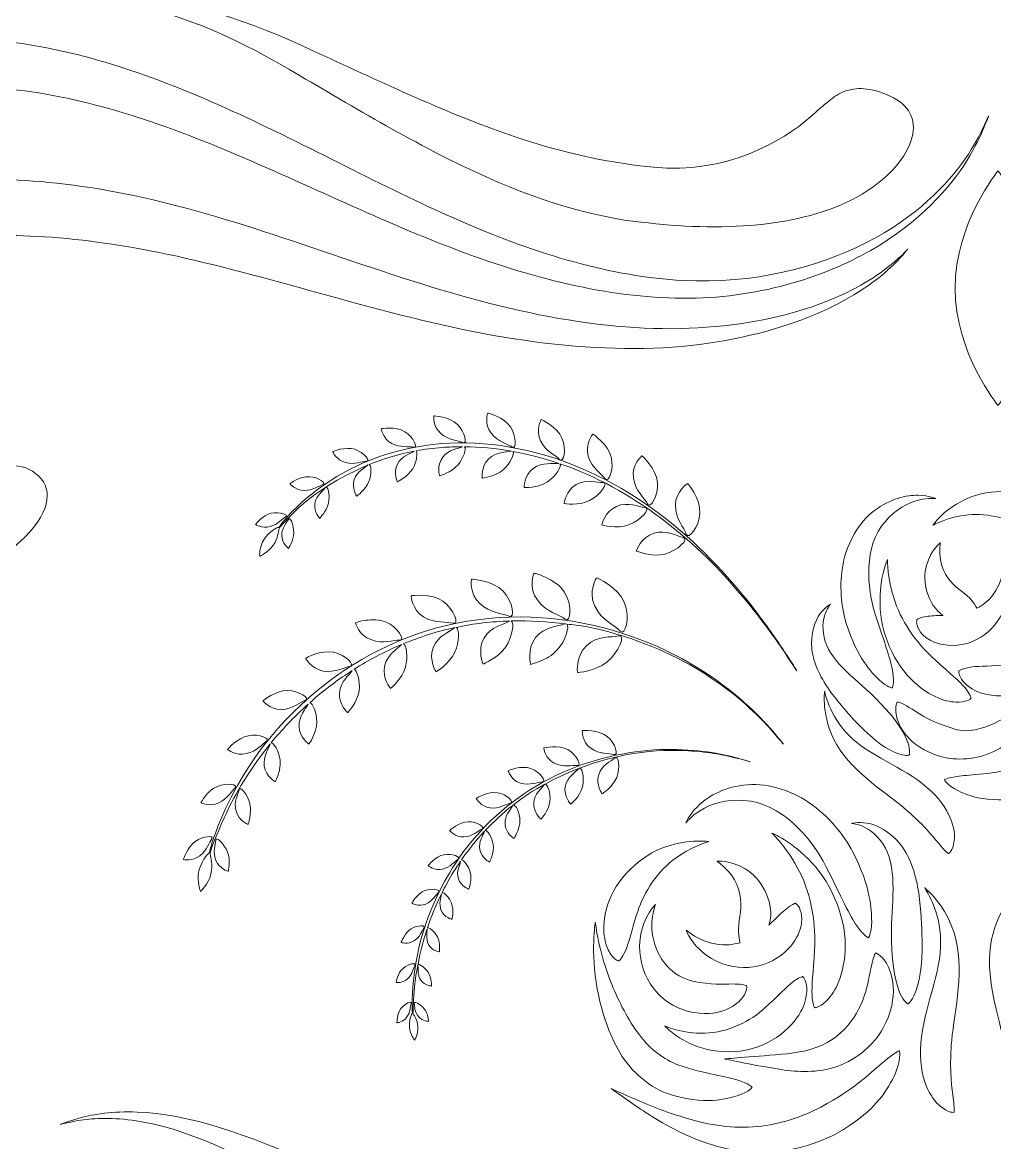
# Model space of a CAD drawing. Extents: x 272 to 570, y -510 to -85.
# Drawn here: x 370.2 to 420.7, y -431.9 to -373.7 of the extents above; entities that cross this region are included whole.
import ezdxf

# ---------------------------------------------------------------- set-up
doc = ezdxf.new("R2010")
doc.units = 0
doc.header["$MEASUREMENT"] = 0
doc.layers.add('Layer 1', color=7, linetype='Continuous')

msp = doc.modelspace()

# ---------------------------------------------------------------- linework, layer by layer
at = {"layer": 'Layer 1', "lineweight": 0}
for points, knots in [([(557.26, -428.987), (551.308, -387.897), (537.651, -351.436), (504.284, -324.924), (502.179, -323.251), (500.029, -321.698), (497.857, -320.198), (497.85, -320.186), (497.849, -320.178), (497.842, -320.165), (494.07, -313.318), (475.261, -287.817), (472.652, -270.415), (472.125, -266.903), (471.92, -263.338), (471.692, -259.797), (470.763, -245.379), (470.267, -230.936), (468.889, -216.548), (468.212, -209.477), (467.389, -202.387), (465.949, -195.426), (464.849, -190.104), (463.985, -182.192), (458.986, -178.931), (455.472, -176.638), (450.202, -176.753), (446.204, -175.918), (440.837, -174.796), (435.555, -173.309), (430.318, -171.692), (429.925, -171.571), (429.532, -171.483), (429.139, -171.379), (426.731, -165.821), (426.432, -160.379), (426.558, -157.057), (434.156, -153.314), (439.591, -143.29), (439.563, -131.489), (439.532, -118.154), (432.541, -107.109), (423.369, -104.865), (427.037, -103.332), (429.611, -99.709), (429.601, -95.486), (429.588, -89.887), (425.038, -85.359), (419.439, -85.373), (413.84, -85.386), (409.312, -89.936), (409.325, -95.534), (409.336, -99.876), (412.079, -103.564), (415.92, -104.999), (407.017, -107.569), (400.346, -118.5), (400.377, -131.582), (400.405, -143.383), (405.887, -153.381), (413.503, -157.088), (413.644, -160.387), (413.376, -165.778), (411.04, -171.308), (404.952, -172.487), (398.92, -174.461), (393.031, -175.989), (388.501, -177.164), (383.193, -176.433), (379.119, -179.12), (374.136, -182.405), (373.309, -190.321), (372.234, -195.648), (370.828, -202.617), (370.038, -209.71), (369.395, -216.784), (368.085, -231.178), (367.658, -245.623), (366.797, -260.046), (366.586, -263.588), (366.398, -267.154), (365.888, -270.669), (363.36, -288.082), (344.039, -315.749), (340.3, -322.614), (340.296, -322.62), (340.296, -322.624), (340.293, -322.63), (339.113, -323.503), (337.94, -324.392), (336.781, -325.322), (303.541, -351.992), (290.057, -388.517), (284.3, -429.635), (280.539, -456.493), (275.992, -483.154), (271.989, -509.907), (271.989, -509.907), (569.901, -509.907), (569.901, -509.907), (565.771, -483.169), (561.148, -455.828), (557.26, -428.987)], [0, 0, 0, 0, 1, 1, 1, 2, 2, 2, 3, 3, 3, 4, 4, 4, 5, 5, 5, 6, 6, 6, 7, 7, 7, 8, 8, 8, 9, 9, 9, 10, 10, 10, 11, 11, 11, 12, 12, 12, 13, 13, 13, 14, 14, 14, 15, 15, 15, 16, 16, 16, 17, 17, 17, 18, 18, 18, 19, 19, 19, 20, 20, 20, 21, 21, 21, 22, 22, 22, 23, 23, 23, 24, 24, 24, 25, 25, 25, 26, 26, 26, 27, 27, 27, 28, 28, 28, 29, 29, 29, 30, 30, 30, 31, 31, 31, 32, 32, 32, 33, 33, 33, 34, 34, 34, 34]), ([(373.19, -372.76), (373.863, -372.573), (374.88, -372.403), (376.133, -372.462), (378.653, -372.524), (381.991, -373.626), (385.273, -375.18), (388.573, -376.684), (392.037, -378.345), (395.198, -379.448), (398.353, -380.586), (401.184, -381.085), (402.988, -381.224), (406.688, -381.634), (409.713, -379.89), (411.136, -378.617), (411.881, -377.979), (412.339, -377.506), (412.919, -377.288), (413.501, -377.082), (414.225, -377.054), (415.287, -377.543), (416.263, -377.987), (416.675, -378.72), (416.415, -379.7), (416.172, -380.673), (415.224, -381.805), (413.827, -382.628), (411.009, -384.326), (406.786, -384.59), (402.722, -384.134), (400.654, -383.976), (397.505, -383.203), (394.285, -381.739), (391.044, -380.306), (387.711, -378.292), (384.603, -376.478), (381.533, -374.627), (378.501, -373.252), (376.09, -372.917), (374.897, -372.726), (373.895, -372.776), (373.215, -372.883), (372.531, -372.983), (372.156, -373.098), (372.156, -373.098), (372.156, -373.098), (372.513, -372.94), (373.19, -372.76)], [0, 0, 0, 0, 1, 1, 1, 2, 2, 2, 3, 3, 3, 4, 4, 4, 5, 5, 5, 6, 6, 6, 7, 7, 7, 8, 8, 8, 9, 9, 9, 10, 10, 10, 11, 11, 11, 12, 12, 12, 13, 13, 13, 14, 14, 14, 15, 15, 15, 16, 16, 16, 16]), ([(356.32, -401.592), (354.433, -400.564), (352.709, -398.985), (351.495, -397.028), (350.254, -395.085), (349.477, -392.781), (349.267, -390.348), (349.074, -387.93), (349.505, -385.293), (350.726, -383.026), (351.872, -380.725), (354.205, -378.244), (357.462, -376.63), (360.687, -375.011), (364.832, -374.139), (369.072, -374.666), (373.299, -375.113), (377.49, -376.649), (381.452, -378.483), (385.432, -380.318), (389.246, -382.446), (393.093, -384.097), (396.925, -385.764), (400.822, -386.924), (404.505, -387.126), (408.168, -387.316), (411.531, -386.445), (414.057, -385.155), (416.608, -383.865), (418.266, -382.12), (419.188, -380.796), (419.632, -380.117), (419.957, -379.568), (420.124, -379.17), (420.308, -378.779), (420.406, -378.573), (420.406, -378.573), (420.406, -378.573), (420.319, -378.784), (420.153, -379.183), (420.006, -379.592), (419.708, -380.157), (419.293, -380.865), (418.429, -382.246), (416.83, -384.107), (414.274, -385.557), (411.743, -387.002), (408.324, -388.073), (404.474, -388.05), (400.639, -388.017), (396.533, -386.987), (392.544, -385.451), (388.539, -383.931), (384.605, -381.948), (380.652, -380.313), (376.709, -378.671), (372.688, -377.392), (368.845, -377.121), (365.028, -376.776), (361.469, -377.673), (358.745, -379.115), (356.007, -380.563), (354.21, -382.588), (353.322, -384.367), (351.399, -387.93), (352.422, -392.309), (354.555, -394.896), (356.689, -397.611), (359.693, -398.396), (362.127, -398.343), (364.597, -398.279), (366.455, -397.552), (367.791, -397.116), (369.134, -396.683), (370.158, -396.496), (371.02, -397.298), (371.801, -398.011), (371.585, -399.318), (370.043, -400.717), (368.535, -402.092), (365.63, -403.346), (361.995, -403.172), (360.19, -403.083), (358.213, -402.594), (356.32, -401.592)], [0, 0, 0, 0, 1, 1, 1, 2, 2, 2, 3, 3, 3, 4, 4, 4, 5, 5, 5, 6, 6, 6, 7, 7, 7, 8, 8, 8, 9, 9, 9, 10, 10, 10, 11, 11, 11, 12, 12, 12, 13, 13, 13, 14, 14, 14, 15, 15, 15, 16, 16, 16, 17, 17, 17, 18, 18, 18, 19, 19, 19, 20, 20, 20, 21, 21, 21, 22, 22, 22, 23, 23, 23, 24, 24, 24, 25, 25, 25, 26, 26, 26, 27, 27, 27, 28, 28, 28, 28]), ([(420.891, -393.619), (420.891, -393.619), (418.657, -390.89), (418.657, -387.523), (418.657, -384.157), (420.891, -381.427), (420.891, -381.427), (420.891, -381.427), (423.124, -384.157), (423.124, -387.523), (423.124, -390.89), (420.891, -393.619), (420.891, -393.619)], [0, 0, 0, 0, 1, 1, 1, 2, 2, 2, 3, 3, 3, 4, 4, 4, 4]), ([(367.121, -384.904), (364.369, -385.141), (361.693, -386.443), (360.741, -388.031), (360.298, -388.758), (360.378, -389.416), (360.602, -389.812), (360.839, -390.213), (361.254, -390.512), (361.763, -390.715), (362.898, -391.168), (364.157, -391.208), (364.921, -391.406), (365.706, -391.62), (366.37, -391.953), (367.008, -392.932), (367.605, -393.819), (367.198, -394.93), (365.734, -395.575), (364.301, -396.173), (362.073, -396.341), (359.536, -395.001), (358.258, -394.3), (356.906, -392.977), (356.423, -391.076), (355.926, -389.189), (356.56, -387.062), (357.818, -385.715), (359.029, -384.368), (360.532, -383.599), (362.052, -383.03), (363.582, -382.477), (365.202, -382.158), (366.824, -381.997), (370.096, -381.609), (375.053, -382.235), (380.278, -383.819), (385.526, -385.357), (391.074, -387.655), (396.525, -388.796), (399.241, -389.374), (401.925, -389.679), (404.382, -389.624), (406.84, -389.567), (409.08, -389.183), (410.888, -388.596), (412.707, -388.031), (414.075, -387.245), (414.944, -386.605), (415.809, -385.952), (416.209, -385.486), (416.209, -385.486), (416.209, -385.486), (416.109, -385.6), (415.919, -385.817), (415.737, -386.041), (415.431, -386.337), (415.023, -386.703), (414.194, -387.413), (412.86, -388.316), (411.042, -389.026), (409.236, -389.758), (406.97, -390.314), (404.434, -390.548), (401.895, -390.779), (399.106, -390.648), (396.268, -390.234), (390.575, -389.418), (384.788, -387.422), (379.643, -386.201), (374.497, -384.924), (369.911, -384.565), (367.121, -384.904)], [0, 0, 0, 0, 1, 1, 1, 2, 2, 2, 3, 3, 3, 4, 4, 4, 5, 5, 5, 6, 6, 6, 7, 7, 7, 8, 8, 8, 9, 9, 9, 10, 10, 10, 11, 11, 11, 12, 12, 12, 13, 13, 13, 14, 14, 14, 15, 15, 15, 16, 16, 16, 17, 17, 17, 18, 18, 18, 19, 19, 19, 20, 20, 20, 21, 21, 21, 22, 22, 22, 23, 23, 23, 24, 24, 24, 24]), ([(391.555, -394.158), (391.555, -394.158), (392.375, -394.199), (392.784, -394.602), (393.196, -395.005), (393.305, -395.666), (393.068, -395.55), (392.822, -395.426), (392.346, -395.452), (391.925, -395.074), (391.498, -394.709), (391.555, -394.158), (391.555, -394.158)], [0, 0, 0, 0, 1, 1, 1, 2, 2, 2, 3, 3, 3, 4, 4, 4, 4]), ([(394.361, -394.015), (394.361, -394.015), (395.203, -394.229), (395.538, -394.736), (395.876, -395.233), (395.842, -395.958), (395.621, -395.78), (395.39, -395.612), (394.89, -395.521), (394.534, -395.053), (394.173, -394.577), (394.361, -394.015), (394.361, -394.015)], [0, 0, 0, 0, 1, 1, 1, 2, 2, 2, 3, 3, 3, 4, 4, 4, 4]), ([(388.825, -394.83), (388.825, -394.83), (389.578, -394.697), (390.045, -394.985), (390.51, -395.254), (390.758, -395.852), (390.514, -395.784), (390.266, -395.738), (389.831, -395.831), (389.368, -395.59), (388.897, -395.341), (388.825, -394.83), (388.825, -394.83)], [0, 0, 0, 0, 1, 1, 1, 2, 2, 2, 3, 3, 3, 4, 4, 4, 4]), ([(397.142, -394.354), (397.142, -394.354), (397.975, -394.734), (398.223, -395.323), (398.474, -395.907), (398.301, -396.643), (398.101, -396.427), (397.895, -396.201), (397.382, -396.03), (397.109, -395.463), (396.826, -394.906), (397.142, -394.354), (397.142, -394.354)], [0, 0, 0, 0, 1, 1, 1, 2, 2, 2, 3, 3, 3, 4, 4, 4, 4]), ([(385.447, -398.038), (386.653, -397.148), (388.679, -395.892), (391.977, -395.599), (394.189, -395.421), (396.774, -395.844), (399.148, -396.86), (401.536, -397.852), (403.682, -399.408), (405.356, -401.021), (407.043, -402.63), (408.293, -404.271), (409.138, -405.468), (409.984, -406.67), (410.439, -407.432), (410.439, -407.432), (410.439, -407.432), (410.136, -406.978), (409.614, -406.194), (409.076, -405.421), (408.291, -404.331), (407.247, -403.133), (405.201, -400.727), (401.926, -397.919), (398.111, -396.651), (398.234, -396.755), (397.907, -397.304), (397.475, -397.595), (396.978, -397.921), (396.251, -397.894), (396.251, -397.894), (396.251, -397.894), (396.245, -397.263), (396.728, -396.893), (397.215, -396.537), (397.739, -396.681), (398.029, -396.636), (398.047, -396.636), (398.056, -396.636), (398.065, -396.636), (397.272, -396.362), (396.468, -396.149), (395.67, -396.008), (395.774, -396.117), (395.537, -396.634), (395.178, -396.957), (394.754, -397.327), (394.077, -397.397), (394.077, -397.397), (394.077, -397.397), (393.991, -396.808), (394.397, -396.408), (394.81, -395.999), (395.316, -396.081), (395.583, -395.994), (395.583, -395.994), (395.592, -395.993), (395.592, -395.993), (394.762, -395.848), (393.942, -395.775), (393.155, -395.767), (393.254, -395.861), (393.101, -396.375), (392.817, -396.712), (392.474, -397.118), (391.86, -397.282), (391.86, -397.282), (391.86, -397.282), (391.699, -396.749), (392.02, -396.312), (392.347, -395.892), (392.819, -395.871), (393.058, -395.767), (392.695, -395.759), (392.339, -395.785), (391.992, -395.802), (391.514, -395.843), (391.064, -395.901), (390.635, -395.981), (390.741, -396.056), (390.672, -396.543), (390.463, -396.911), (390.207, -397.334), (389.664, -397.589), (389.664, -397.589), (389.664, -397.589), (389.435, -397.122), (389.67, -396.671), (389.904, -396.216), (390.338, -396.147), (390.541, -395.996), (389.651, -396.17), (388.876, -396.42), (388.199, -396.689), (388.314, -396.713), (388.331, -397.203), (388.184, -397.574), (388.016, -398.017), (387.549, -398.331), (387.549, -398.331), (387.549, -398.331), (387.27, -397.932), (387.422, -397.478), (387.581, -397.027), (387.97, -396.873), (388.137, -396.715), (388.137, -396.715), (388.139, -396.714), (388.139, -396.714), (384.878, -398.136), (383.967, -399.577), (383.528, -399.974), (383.532, -399.984), (383.532, -399.997), (383.524, -400.015), (383.439, -400.204), (383.488, -400.495), (383.215, -400.88), (382.949, -401.266), (382.507, -401.46), (382.507, -401.46), (382.507, -401.46), (382.465, -400.968), (382.755, -400.551), (382.981, -400.222), (383.376, -399.955), (383.497, -399.959), (383.744, -399.641), (384.232, -398.971), (385.447, -398.038)], [0, 0, 0, 0, 1, 1, 1, 2, 2, 2, 3, 3, 3, 4, 4, 4, 5, 5, 5, 6, 6, 6, 7, 7, 7, 8, 8, 8, 9, 9, 9, 10, 10, 10, 11, 11, 11, 12, 12, 12, 13, 13, 13, 14, 14, 14, 15, 15, 15, 16, 16, 16, 17, 17, 17, 18, 18, 18, 19, 19, 19, 20, 20, 20, 21, 21, 21, 22, 22, 22, 23, 23, 23, 24, 24, 24, 25, 25, 25, 26, 26, 26, 27, 27, 27, 28, 28, 28, 29, 29, 29, 30, 30, 30, 31, 31, 31, 32, 32, 32, 33, 33, 33, 34, 34, 34, 35, 35, 35, 36, 36, 36, 37, 37, 37, 38, 38, 38, 39, 39, 39, 40, 40, 40, 41, 41, 41, 42, 42, 42, 43, 43, 43, 43]), ([(399.829, -395.112), (399.829, -395.112), (400.629, -395.65), (400.784, -396.3), (400.942, -396.95), (400.629, -397.692), (400.459, -397.428), (400.281, -397.164), (399.777, -396.889), (399.589, -396.263), (399.397, -395.628), (399.829, -395.112), (399.829, -395.112)], [0, 0, 0, 0, 1, 1, 1, 2, 2, 2, 3, 3, 3, 4, 4, 4, 4]), ([(386.303, -396.017), (386.303, -396.017), (386.961, -395.749), (387.447, -395.899), (387.938, -396.058), (388.293, -396.526), (388.058, -396.526), (387.815, -396.52), (387.451, -396.718), (386.968, -396.584), (386.484, -396.456), (386.303, -396.017), (386.303, -396.017)], [0, 0, 0, 0, 1, 1, 1, 2, 2, 2, 3, 3, 3, 4, 4, 4, 4]), ([(402.379, -396.235), (402.379, -396.235), (403.132, -396.914), (403.184, -397.618), (403.245, -398.315), (402.799, -399.033), (402.661, -398.738), (402.518, -398.432), (402.029, -398.076), (401.938, -397.389), (401.836, -396.705), (402.379, -396.235), (402.379, -396.235)], [0, 0, 0, 0, 1, 1, 1, 2, 2, 2, 3, 3, 3, 4, 4, 4, 4]), ([(384.081, -397.686), (384.081, -397.686), (384.61, -397.289), (385.097, -397.324), (385.575, -397.344), (386.013, -397.688), (385.797, -397.736), (385.586, -397.801), (385.286, -398.036), (384.825, -398.038), (384.355, -398.036), (384.081, -397.686), (384.081, -397.686)], [0, 0, 0, 0, 1, 1, 1, 2, 2, 2, 3, 3, 3, 4, 4, 4, 4]), ([(385.379, -398.726), (385.447, -398.271), (385.794, -398.091), (385.91, -397.903), (386.041, -397.726), (386.168, -398.259), (386.085, -398.695), (385.99, -399.118), (385.621, -399.49), (385.621, -399.49), (385.621, -399.49), (385.309, -399.171), (385.379, -398.726)], [0, 0, 0, 0, 1, 1, 1, 2, 2, 2, 3, 3, 3, 4, 4, 4, 4]), ([(398.335, -398.72), (398.335, -398.72), (398.41, -398.051), (398.96, -397.734), (399.519, -397.413), (400.045, -397.643), (400.357, -397.629), (400.672, -397.621), (400.221, -398.283), (399.659, -398.567), (399.095, -398.851), (398.335, -398.72), (398.335, -398.72)], [0, 0, 0, 0, 1, 1, 1, 2, 2, 2, 3, 3, 3, 4, 4, 4, 4]), ([(404.12, -398.809), (404.123, -398.079), (404.761, -397.673), (404.761, -397.673), (404.761, -397.673), (405.438, -398.487), (405.395, -399.217), (405.352, -399.95), (404.784, -400.638), (404.683, -400.309), (404.576, -399.973), (404.116, -399.53), (404.12, -398.809)], [0, 0, 0, 0, 1, 1, 1, 2, 2, 2, 3, 3, 3, 4, 4, 4, 4]), ([(416.765, -398.539), (416.231, -398.659), (415.539, -399.033), (415.016, -399.663), (413.905, -400.927), (414.05, -403.076), (414.529, -404.516), (414.998, -406.003), (415.353, -406.933), (415.419, -407.517), (415.506, -408.097), (415.395, -408.306), (415.395, -408.306), (415.395, -408.306), (415.159, -408.291), (414.718, -407.894), (414.302, -407.485), (413.568, -406.738), (413.002, -404.965), (412.735, -404.075), (412.619, -402.953), (412.84, -401.851), (413.043, -400.751), (413.662, -399.687), (414.47, -399.085), (415.268, -398.471), (416.145, -398.269), (416.739, -398.292), (417.341, -398.301), (417.66, -398.464), (417.66, -398.464), (417.66, -398.464), (417.304, -398.402), (416.765, -398.539)], [0, 0, 0, 0, 1, 1, 1, 2, 2, 2, 3, 3, 3, 4, 4, 4, 5, 5, 5, 6, 6, 6, 7, 7, 7, 8, 8, 8, 9, 9, 9, 10, 10, 10, 11, 11, 11, 11]), ([(424.503, -400.243), (424.578, -400.658), (424.444, -400.831), (424.444, -400.831), (424.444, -400.831), (424.234, -400.863), (423.885, -400.743), (423.527, -400.63), (423.062, -400.363), (422.292, -399.957), (421.533, -399.535), (420.391, -399.192), (419.335, -399.313), (418.292, -399.4), (417.51, -399.843), (417.51, -399.843), (417.51, -399.843), (418, -399.086), (419.112, -398.549), (420.183, -397.974), (421.926, -397.926), (423.015, -398.54), (424.11, -399.12), (424.426, -399.849), (424.503, -400.243)], [0, 0, 0, 0, 1, 1, 1, 2, 2, 2, 3, 3, 3, 4, 4, 4, 5, 5, 5, 6, 6, 6, 7, 7, 7, 8, 8, 8, 8]), ([(400.288, -399.833), (400.288, -399.833), (400.444, -399.141), (401.059, -398.867), (401.677, -398.603), (402.205, -398.902), (402.531, -398.927), (402.865, -398.951), (402.315, -399.6), (401.692, -399.834), (401.072, -400.059), (400.288, -399.833), (400.288, -399.833)], [0, 0, 0, 0, 1, 1, 1, 2, 2, 2, 3, 3, 3, 4, 4, 4, 4]), ([(383.854, -399.411), (383.663, -399.508), (383.477, -399.807), (383.048, -399.917), (382.621, -400.032), (382.289, -399.806), (382.289, -399.806), (382.289, -399.806), (382.672, -399.329), (383.108, -399.223), (383.554, -399.124), (384.035, -399.313), (383.854, -399.411)], [0, 0, 0, 0, 1, 1, 1, 2, 2, 2, 3, 3, 3, 4, 4, 4, 4]), ([(383.651, -400.387), (383.65, -399.967), (383.909, -399.723), (383.999, -399.545), (384.086, -399.36), (384.288, -399.833), (384.279, -400.238), (384.278, -400.653), (384.001, -401.049), (384.001, -401.049), (384.001, -401.049), (383.659, -400.806), (383.651, -400.387)], [0, 0, 0, 0, 1, 1, 1, 2, 2, 2, 3, 3, 3, 4, 4, 4, 4]), ([(402.996, -400.263), (403.673, -400.051), (404.191, -400.425), (404.529, -400.484), (404.872, -400.548), (404.236, -401.175), (403.561, -401.349), (402.883, -401.525), (402.086, -401.188), (402.086, -401.188), (402.086, -401.188), (402.328, -400.475), (402.996, -400.263)], [0, 0, 0, 0, 1, 1, 1, 2, 2, 2, 3, 3, 3, 4, 4, 4, 4]), ([(417.972, -401.955), (418.159, -402.589), (418.629, -403.017), (418.991, -403.276), (419.427, -403.581), (419.668, -403.928), (419.797, -404.165), (420.094, -404.004), (420.378, -403.795), (420.6, -403.496), (421.141, -402.824), (421.188, -402.031), (421.188, -402.031), (421.188, -402.031), (421.274, -402.196), (421.347, -402.51), (421.418, -402.821), (421.455, -403.292), (421.324, -403.824), (421.195, -404.35), (420.891, -404.936), (420.391, -405.375), (419.893, -405.824), (419.237, -406.06), (418.673, -406.098), (417.515, -406.151), (416.959, -405.601), (416.783, -405.284), (416.595, -404.942), (416.68, -404.742), (416.68, -404.742), (416.68, -404.742), (416.862, -404.639), (417.177, -404.593), (417.39, -404.556), (417.678, -404.545), (418.018, -404.533), (418.016, -404.531), (418.014, -404.531), (418.012, -404.529), (417.264, -404.011), (416.906, -402.736), (417.177, -401.942), (417.398, -401.112), (417.896, -400.762), (417.896, -400.762), (417.896, -400.762), (417.77, -401.351), (417.972, -401.955)], [0, 0, 0, 0, 1, 1, 1, 2, 2, 2, 3, 3, 3, 4, 4, 4, 5, 5, 5, 6, 6, 6, 7, 7, 7, 8, 8, 8, 9, 9, 9, 10, 10, 10, 11, 11, 11, 12, 12, 12, 13, 13, 13, 14, 14, 14, 15, 15, 15, 16, 16, 16, 16]), ([(415.54, -403.827), (415.934, -405.011), (416.821, -406.152), (417.625, -406.852), (418.415, -407.568), (418.912, -407.976), (419.178, -408.31), (419.45, -408.633), (419.487, -408.847), (419.487, -408.847), (419.487, -408.847), (419.344, -409.018), (418.878, -409.046), (418.428, -409.065), (417.571, -408.946), (416.543, -408.019), (415.492, -407.109), (414.759, -405.35), (414.757, -403.969), (414.709, -402.572), (415.141, -401.637), (415.141, -401.637), (415.141, -401.637), (415.12, -402.666), (415.54, -403.827)], [0, 0, 0, 0, 1, 1, 1, 2, 2, 2, 3, 3, 3, 4, 4, 4, 5, 5, 5, 6, 6, 6, 7, 7, 7, 8, 8, 8, 8]), ([(398.391, -404.723), (398.088, -404.481), (397.404, -404.391), (396.942, -403.735), (396.466, -403.108), (396.763, -402.34), (396.763, -402.34), (396.763, -402.34), (397.052, -402.392), (397.393, -402.565), (397.735, -402.73), (398.128, -402.978), (398.344, -403.309), (398.773, -403.998), (398.682, -404.963), (398.391, -404.723)], [0, 0, 0, 0, 1, 1, 1, 2, 2, 2, 3, 3, 3, 4, 4, 4, 5, 5, 5, 5]), ([(395.472, -404.581), (395.147, -404.429), (394.491, -404.411), (393.944, -403.918), (393.384, -403.408), (393.515, -402.649), (393.515, -402.649), (393.515, -402.649), (394.641, -402.706), (395.167, -403.281), (395.694, -403.833), (395.785, -404.739), (395.472, -404.581)], [0, 0, 0, 0, 1, 1, 1, 2, 2, 2, 3, 3, 3, 4, 4, 4, 4]), ([(400.021, -402.576), (400.021, -402.576), (401.169, -403.073), (401.473, -403.882), (401.786, -404.666), (401.504, -405.643), (401.246, -405.35), (400.98, -405.038), (400.289, -404.811), (399.931, -404.063), (399.564, -403.303), (400.021, -402.576), (400.021, -402.576)], [0, 0, 0, 0, 1, 1, 1, 2, 2, 2, 3, 3, 3, 4, 4, 4, 4]), ([(392.571, -404.947), (392.233, -404.838), (391.635, -404.986), (391.026, -404.611), (390.406, -404.232), (390.377, -403.514), (390.377, -403.514), (390.377, -403.514), (391.432, -403.366), (392.032, -403.797), (392.633, -404.221), (392.894, -405.043), (392.571, -404.947)], [0, 0, 0, 0, 1, 1, 1, 2, 2, 2, 3, 3, 3, 4, 4, 4, 4]), ([(411.986, -406.095), (412.44, -407.197), (413.875, -408.113), (414.769, -409.094), (416.577, -410.968), (416.277, -411.802), (416.277, -411.802), (416.277, -411.802), (415.432, -412.072), (413.624, -410.198), (413.172, -409.722), (412.69, -409.177), (412.203, -408.525), (411.724, -407.874), (411.297, -407.079), (411.213, -406.278), (411.127, -405.489), (411.366, -404.817), (411.646, -404.444), (411.93, -404.065), (412.184, -403.955), (412.184, -403.955), (412.184, -403.955), (411.989, -404.158), (411.868, -404.556), (411.745, -404.949), (411.75, -405.538), (411.986, -406.095)], [0, 0, 0, 0, 1, 1, 1, 2, 2, 2, 3, 3, 3, 4, 4, 4, 5, 5, 5, 6, 6, 6, 7, 7, 7, 8, 8, 8, 9, 9, 9, 9]), ([(387.414, -407.339), (387.567, -407.366), (387.738, -407.955), (387.674, -408.458), (387.583, -409.046), (387.086, -409.599), (387.086, -409.599), (387.086, -409.599), (386.608, -409.183), (386.658, -408.565), (386.702, -407.938), (387.167, -407.663), (387.322, -407.399), (386.979, -407.632), (386.628, -407.839), (386.321, -408.091), (385.88, -408.417), (385.474, -408.739), (385.108, -409.078), (385.254, -409.086), (385.482, -409.611), (385.476, -410.083), (385.478, -410.662), (385.066, -411.228), (385.066, -411.228), (385.066, -411.228), (384.575, -410.895), (384.556, -410.317), (384.538, -409.743), (384.896, -409.396), (385.027, -409.149), (384.25, -409.835), (383.633, -410.527), (383.095, -411.162), (383.225, -411.124), (383.504, -411.597), (383.57, -412.064), (383.638, -412.603), (383.322, -413.18), (383.322, -413.18), (383.322, -413.18), (382.831, -412.925), (382.743, -412.382), (382.67, -411.844), (382.978, -411.482), (383.045, -411.221), (383.045, -411.221), (383.046, -411.219), (383.046, -411.219), (381.795, -412.801), (381.095, -414.086), (380.674, -415.027), (380.248, -415.968), (380.03, -416.551), (379.925, -416.89), (379.933, -416.898), (379.938, -416.912), (379.938, -416.936), (379.946, -417.175), (380.096, -417.458), (379.969, -417.986), (379.849, -418.514), (379.433, -418.889), (379.433, -418.889), (379.433, -418.889), (379.218, -418.38), (379.345, -417.821), (379.446, -417.382), (379.771, -416.94), (379.885, -416.887), (379.998, -416.438), (380.252, -415.542), (381.019, -413.978), (381.823, -412.46), (383.184, -410.174), (386.182, -407.904), (388.192, -406.387), (390.916, -405.117), (393.85, -404.762), (396.775, -404.359), (399.803, -404.827), (402.276, -405.788), (404.777, -406.711), (406.694, -408.136), (407.923, -409.259), (408.528, -409.837), (408.996, -410.321), (409.282, -410.684), (409.578, -411.039), (409.74, -411.233), (409.74, -411.233), (409.74, -411.233), (409.639, -411.115), (409.45, -410.895), (409.256, -410.681), (409.001, -410.34), (408.609, -409.971), (407.87, -409.196), (406.704, -408.188), (405.146, -407.265), (403.59, -406.345), (401.625, -405.551), (399.461, -405.114), (399.137, -405.054), (398.799, -405.028), (398.467, -404.986), (398.637, -405.1), (398.408, -405.858), (397.975, -406.332), (397.723, -406.621), (397.376, -406.804), (397.094, -406.914), (396.813, -407.015), (396.593, -407.081), (396.593, -407.081), (396.593, -407.081), (396.382, -406.304), (396.847, -405.692), (397.321, -405.11), (398.014, -405.12), (398.357, -404.982), (398.382, -404.972), (398.398, -404.979), (398.417, -404.98), (397.488, -404.865), (396.543, -404.796), (395.589, -404.825), (395.756, -404.911), (395.644, -405.649), (395.31, -406.163), (394.912, -406.745), (394.121, -407.06), (394.121, -407.06), (394.121, -407.06), (393.812, -406.359), (394.165, -405.729), (394.526, -405.076), (395.18, -405.037), (395.481, -404.837), (395.495, -404.828), (395.505, -404.833), (395.518, -404.829), (394.574, -404.861), (393.631, -404.953), (392.714, -405.16), (392.896, -405.191), (392.897, -405.919), (392.655, -406.451), (392.372, -407.057), (391.675, -407.467), (391.675, -407.467), (391.675, -407.467), (391.283, -406.856), (391.526, -406.223), (391.775, -405.579), (392.367, -405.397), (392.625, -405.194), (392.642, -405.183), (392.651, -405.178), (392.659, -405.172), (391.723, -405.36), (390.827, -405.671), (389.969, -406.011), (390.138, -406.056), (390.225, -406.687), (390.086, -407.224), (389.917, -407.853), (389.309, -408.329), (389.309, -408.329), (389.309, -408.329), (388.864, -407.823), (388.997, -407.175), (389.151, -406.554), (389.673, -406.294), (389.877, -406.049), (389.877, -406.049), (389.885, -406.043), (389.885, -406.043), (389.004, -406.425), (388.171, -406.856), (387.414, -407.339)], [0, 0, 0, 0, 1, 1, 1, 2, 2, 2, 3, 3, 3, 4, 4, 4, 5, 5, 5, 6, 6, 6, 7, 7, 7, 8, 8, 8, 9, 9, 9, 10, 10, 10, 11, 11, 11, 12, 12, 12, 13, 13, 13, 14, 14, 14, 15, 15, 15, 16, 16, 16, 17, 17, 17, 18, 18, 18, 19, 19, 19, 20, 20, 20, 21, 21, 21, 22, 22, 22, 23, 23, 23, 24, 24, 24, 25, 25, 25, 26, 26, 26, 27, 27, 27, 28, 28, 28, 29, 29, 29, 30, 30, 30, 31, 31, 31, 32, 32, 32, 33, 33, 33, 34, 34, 34, 35, 35, 35, 36, 36, 36, 37, 37, 37, 38, 38, 38, 39, 39, 39, 40, 40, 40, 41, 41, 41, 42, 42, 42, 43, 43, 43, 44, 44, 44, 45, 45, 45, 46, 46, 46, 47, 47, 47, 48, 48, 48, 49, 49, 49, 50, 50, 50, 51, 51, 51, 52, 52, 52, 53, 53, 53, 54, 54, 54, 55, 55, 55, 56, 56, 56, 57, 57, 57, 58, 58, 58, 59, 59, 59, 60, 60, 60, 60]), ([(389.782, -405.821), (389.454, -405.798), (388.931, -406.048), (388.287, -405.795), (387.653, -405.576), (387.483, -404.917), (387.483, -404.917), (387.483, -404.917), (387.707, -404.821), (388.028, -404.789), (388.346, -404.75), (388.742, -404.745), (389.056, -404.874), (389.687, -405.135), (390.106, -405.861), (389.782, -405.821)], [0, 0, 0, 0, 1, 1, 1, 2, 2, 2, 3, 3, 3, 4, 4, 4, 5, 5, 5, 5]), ([(423.209, -408.034), (422.608, -408.449), (421.892, -408.673), (421.268, -408.717), (419.997, -408.784), (419.345, -408.283), (419.085, -407.972), (418.816, -407.639), (418.855, -407.422), (418.855, -407.422), (418.855, -407.422), (419.027, -407.298), (419.392, -407.238), (419.761, -407.167), (420.294, -407.178), (421.154, -407.13), (422.015, -407.105), (423.154, -406.764), (423.939, -406.036), (424.733, -405.348), (425.063, -404.495), (425.063, -404.495), (425.063, -404.495), (425.079, -404.713), (425.034, -405.083), (424.989, -405.451), (424.863, -405.973), (424.569, -406.52), (424.278, -407.064), (423.813, -407.626), (423.209, -408.034)], [0, 0, 0, 0, 1, 1, 1, 2, 2, 2, 3, 3, 3, 4, 4, 4, 5, 5, 5, 6, 6, 6, 7, 7, 7, 8, 8, 8, 9, 9, 9, 10, 10, 10, 10]), ([(418.832, -413.664), (418.179, -413.321), (418.106, -413.073), (418.106, -413.073), (418.106, -413.073), (418.324, -412.947), (418.985, -412.883), (419.643, -412.788), (420.758, -412.819), (422.543, -412.275), (423.431, -411.997), (424.42, -411.534), (425.274, -410.841), (426.13, -410.164), (426.829, -409.222), (427.343, -408.294), (427.863, -407.367), (428.232, -406.475), (428.497, -405.838), (428.757, -405.197), (428.916, -404.809), (428.916, -404.809), (428.916, -404.809), (428.848, -405.224), (428.736, -405.907), (428.612, -406.591), (428.434, -407.549), (428.07, -408.618), (427.71, -409.682), (427.119, -410.871), (426.186, -411.826), (425.272, -412.78), (424.107, -413.453), (423.026, -413.791), (420.828, -414.456), (419.463, -413.966), (418.832, -413.664)], [0, 0, 0, 0, 1, 1, 1, 2, 2, 2, 3, 3, 3, 4, 4, 4, 5, 5, 5, 6, 6, 6, 7, 7, 7, 8, 8, 8, 9, 9, 9, 10, 10, 10, 11, 11, 11, 12, 12, 12, 12]), ([(400.57, -406.958), (399.967, -407.437), (399.024, -407.511), (399.024, -407.511), (399.024, -407.511), (398.924, -406.655), (399.494, -406.112), (400.077, -405.562), (400.793, -405.688), (401.169, -405.604), (401.558, -405.509), (401.176, -406.455), (400.57, -406.958)], [0, 0, 0, 0, 1, 1, 1, 2, 2, 2, 3, 3, 3, 4, 4, 4, 4]), ([(384.901, -406.765), (384.901, -406.765), (385.695, -406.304), (386.344, -406.453), (386.982, -406.584), (387.495, -407.147), (387.197, -407.186), (386.897, -407.234), (386.431, -407.516), (385.813, -407.429), (385.181, -407.333), (384.901, -406.765), (384.901, -406.765)], [0, 0, 0, 0, 1, 1, 1, 2, 2, 2, 3, 3, 3, 4, 4, 4, 4]), ([(415.608, -409.761), (415.501, -409.216), (415.661, -409.04), (415.661, -409.04), (415.661, -409.04), (415.881, -409.076), (416.271, -409.321), (416.677, -409.538), (417.236, -410.02), (418.305, -410.337), (420.628, -411.483), (424.139, -407.298), (424.174, -407.564), (424.174, -407.564), (423.563, -408.554), (422.674, -409.82), (422.217, -410.444), (421.596, -411.175), (420.678, -411.609), (419.78, -412.039), (418.736, -412.104), (417.894, -411.873), (416.176, -411.347), (415.728, -410.246), (415.608, -409.761)], [0, 0, 0, 0, 1, 1, 1, 2, 2, 2, 3, 3, 3, 4, 4, 4, 5, 5, 5, 6, 6, 6, 7, 7, 7, 8, 8, 8, 8]), ([(383.944, -408.441), (384.565, -408.453), (385.148, -408.874), (384.875, -408.958), (384.588, -409.038), (384.241, -409.409), (383.639, -409.424), (383.031, -409.441), (382.67, -408.977), (382.67, -408.977), (382.67, -408.977), (383.334, -408.437), (383.944, -408.441)], [0, 0, 0, 0, 1, 1, 1, 2, 2, 2, 3, 3, 3, 4, 4, 4, 4]), ([(411.878, -409.299), (411.834, -408.793), (411.876, -408.495), (411.876, -408.495), (411.876, -408.495), (411.936, -408.793), (412.12, -409.241), (412.302, -409.685), (412.634, -410.273), (413.144, -410.778), (414.144, -411.815), (415.933, -412.394), (417.194, -413.475), (418.441, -414.543), (418.699, -415.695), (418.614, -416.245), (418.537, -416.819), (418.314, -416.922), (418.314, -416.922), (418.314, -416.922), (418.128, -416.795), (417.842, -416.437), (417.542, -416.08), (417.144, -415.544), (416.155, -414.679), (415.215, -413.831), (413.385, -412.769), (412.51, -411.258), (412.079, -410.524), (411.923, -409.802), (411.878, -409.299)], [0, 0, 0, 0, 1, 1, 1, 2, 2, 2, 3, 3, 3, 4, 4, 4, 5, 5, 5, 6, 6, 6, 7, 7, 7, 8, 8, 8, 9, 9, 9, 10, 10, 10, 10]), ([(400.927, -411.775), (400.664, -411.68), (400.176, -411.776), (399.715, -411.446), (399.247, -411.112), (399.279, -410.526), (399.279, -410.526), (399.279, -410.526), (400.118, -410.447), (400.568, -410.825), (401.015, -411.186), (401.18, -411.861), (400.927, -411.775)], [0, 0, 0, 0, 1, 1, 1, 2, 2, 2, 3, 3, 3, 4, 4, 4, 4]), ([(382.863, -411.075), (382.63, -411.213), (382.371, -411.607), (381.808, -411.723), (381.256, -411.851), (380.84, -411.502), (380.84, -411.502), (380.84, -411.502), (381.354, -410.897), (381.92, -410.789), (382.477, -410.672), (383.103, -410.952), (382.863, -411.075)], [0, 0, 0, 0, 1, 1, 1, 2, 2, 2, 3, 3, 3, 4, 4, 4, 4]), ([(397.342, -413.303), (397.472, -413.284), (397.643, -413.78), (397.596, -414.208), (397.534, -414.688), (397.133, -415.13), (397.133, -415.13), (397.133, -415.13), (396.73, -414.795), (396.756, -414.299), (396.781, -413.791), (397.166, -413.562), (397.288, -413.347), (397.302, -413.324), (397.317, -413.314), (397.333, -413.308), (396.76, -413.626), (396.204, -413.979), (395.69, -414.391), (395.812, -414.356), (396.03, -414.803), (396.036, -415.205), (396.039, -415.666), (395.716, -416.13), (395.716, -416.13), (395.716, -416.13), (395.296, -415.865), (395.265, -415.4), (395.235, -414.927), (395.548, -414.642), (395.645, -414.438), (395.653, -414.426), (395.66, -414.414), (395.66, -414.414), (395.14, -414.811), (394.672, -415.261), (394.234, -415.716), (394.351, -415.695), (394.586, -416.065), (394.647, -416.441), (394.714, -416.882), (394.458, -417.356), (394.458, -417.356), (394.458, -417.356), (394.04, -417.16), (393.948, -416.717), (393.874, -416.283), (394.129, -415.976), (394.188, -415.766), (394.188, -415.766), (394.19, -415.76), (394.19, -415.76), (393.748, -416.245), (393.343, -416.744), (392.995, -417.251), (393.099, -417.227), (393.365, -417.551), (393.456, -417.888), (393.555, -418.286), (393.38, -418.771), (393.38, -418.771), (393.38, -418.771), (392.969, -418.632), (392.84, -418.227), (392.707, -417.818), (392.925, -417.521), (392.953, -417.314), (392.798, -417.551), (392.633, -417.776), (392.503, -418.015), (392.31, -418.336), (392.136, -418.646), (391.989, -418.954), (392.084, -418.922), (392.362, -419.197), (392.478, -419.501), (392.624, -419.87), (392.5, -420.339), (392.5, -420.339), (392.5, -420.339), (392.105, -420.248), (391.949, -419.883), (391.795, -419.521), (391.936, -419.211), (391.955, -419.02), (391.637, -419.653), (391.413, -420.247), (391.223, -420.784), (391.297, -420.729), (391.59, -420.963), (391.744, -421.248), (391.916, -421.579), (391.849, -422.03), (391.849, -422.03), (391.849, -422.03), (391.474, -421.981), (391.289, -421.652), (391.114, -421.324), (391.225, -421.018), (391.205, -420.835), (391.205, -420.835), (391.206, -420.833), (391.206, -420.833), (390.391, -423.48), (390.528, -424.736), (390.476, -425.21), (390.476, -425.21), (390.489, -425.221), (390.494, -425.236), (390.548, -425.391), (390.708, -425.544), (390.732, -425.917), (390.761, -426.288), (390.565, -426.616), (390.565, -426.616), (390.565, -426.616), (390.321, -426.326), (390.291, -425.936), (390.268, -425.63), (390.386, -425.275), (390.45, -425.216), (390.429, -424.9), (390.406, -424.265), (390.548, -423.082), (390.722, -421.917), (391.064, -420.145), (392.367, -417.933), (393.244, -416.45), (394.584, -414.915), (396.269, -413.803), (397.936, -412.67), (399.893, -411.963), (401.687, -411.685), (403.483, -411.379), (405.104, -411.514), (406.228, -411.706), (407.355, -411.913), (408.009, -412.148), (408.009, -412.148), (408.009, -412.148), (407.604, -412.014), (406.887, -411.858), (406.172, -411.693), (405.131, -411.542), (403.892, -411.555), (401.946, -411.554), (399.494, -412.111), (397.342, -413.303)], [0, 0, 0, 0, 1, 1, 1, 2, 2, 2, 3, 3, 3, 4, 4, 4, 5, 5, 5, 6, 6, 6, 7, 7, 7, 8, 8, 8, 9, 9, 9, 10, 10, 10, 11, 11, 11, 12, 12, 12, 13, 13, 13, 14, 14, 14, 15, 15, 15, 16, 16, 16, 17, 17, 17, 18, 18, 18, 19, 19, 19, 20, 20, 20, 21, 21, 21, 22, 22, 22, 23, 23, 23, 24, 24, 24, 25, 25, 25, 26, 26, 26, 27, 27, 27, 28, 28, 28, 29, 29, 29, 30, 30, 30, 31, 31, 31, 32, 32, 32, 33, 33, 33, 34, 34, 34, 35, 35, 35, 36, 36, 36, 37, 37, 37, 38, 38, 38, 39, 39, 39, 40, 40, 40, 41, 41, 41, 42, 42, 42, 43, 43, 43, 44, 44, 44, 45, 45, 45, 46, 46, 46, 47, 47, 47, 48, 48, 48, 49, 49, 49, 49]), ([(397.271, -411.429), (397.271, -411.429), (398.053, -411.249), (398.525, -411.512), (399.003, -411.787), (399.265, -412.396), (399.012, -412.347), (398.752, -412.301), (398.31, -412.467), (397.823, -412.218), (397.337, -411.987), (397.271, -411.429), (397.271, -411.429)], [0, 0, 0, 0, 1, 1, 1, 2, 2, 2, 3, 3, 3, 4, 4, 4, 4]), ([(395.42, -412.611), (395.42, -412.611), (396.116, -412.31), (396.611, -412.497), (397.101, -412.67), (397.443, -413.192), (397.202, -413.193), (396.957, -413.201), (396.553, -413.396), (396.068, -413.259), (395.572, -413.115), (395.42, -412.611), (395.42, -412.611)], [0, 0, 0, 0, 1, 1, 1, 2, 2, 2, 3, 3, 3, 4, 4, 4, 4]), ([(399.285, -413.451), (399.164, -413.963), (398.678, -414.353), (398.678, -414.353), (398.678, -414.353), (398.302, -413.951), (398.391, -413.432), (398.493, -412.926), (398.915, -412.71), (399.076, -412.514), (399.243, -412.317), (399.411, -412.955), (399.285, -413.451)], [0, 0, 0, 0, 1, 1, 1, 2, 2, 2, 3, 3, 3, 4, 4, 4, 4]), ([(400.314, -413.811), (400.314, -413.811), (399.97, -413.332), (400.133, -412.817), (400.302, -412.294), (400.772, -412.13), (400.967, -411.952), (401.166, -411.764), (401.261, -412.455), (401.067, -412.96), (400.867, -413.451), (400.314, -413.811), (400.314, -413.811)], [0, 0, 0, 0, 1, 1, 1, 2, 2, 2, 3, 3, 3, 4, 4, 4, 4]), ([(381.233, -413.499), (381.049, -413.67), (380.847, -414.056), (380.381, -414.282), (379.901, -414.506), (379.45, -414.274), (379.45, -414.274), (379.45, -414.274), (379.785, -413.621), (380.306, -413.424), (380.81, -413.216), (381.423, -413.337), (381.233, -413.499)], [0, 0, 0, 0, 1, 1, 1, 2, 2, 2, 3, 3, 3, 4, 4, 4, 4]), ([(381.908, -415.402), (381.908, -415.402), (381.433, -415.22), (381.287, -414.722), (381.13, -414.214), (381.406, -413.862), (381.433, -413.612), (381.47, -413.362), (381.883, -413.845), (382.003, -414.334), (382.106, -414.817), (381.908, -415.402), (381.908, -415.402)], [0, 0, 0, 0, 1, 1, 1, 2, 2, 2, 3, 3, 3, 4, 4, 4, 4]), ([(414.157, -421.3), (414.157, -421.3), (413.927, -421.217), (413.562, -420.685), (413.177, -420.167), (412.75, -419.149), (411.947, -417.596), (411.189, -416.071), (409.572, -414.255), (407.683, -414.156), (406.768, -414.081), (405.93, -414.343), (405.418, -414.675), (404.89, -414.997), (404.664, -415.328), (404.664, -415.328), (404.664, -415.328), (404.793, -414.952), (405.262, -414.481), (405.716, -414.006), (406.564, -413.492), (407.662, -413.361), (408.76, -413.214), (410.06, -413.572), (411.066, -414.276), (412.087, -414.969), (412.863, -415.935), (413.345, -416.838), (414.282, -418.662), (414.311, -419.817), (414.324, -420.458), (414.309, -421.109), (414.157, -421.3), (414.157, -421.3)], [0, 0, 0, 0, 1, 1, 1, 2, 2, 2, 3, 3, 3, 4, 4, 4, 5, 5, 5, 6, 6, 6, 7, 7, 7, 8, 8, 8, 9, 9, 9, 10, 10, 10, 11, 11, 11, 11]), ([(393.771, -414.051), (393.771, -414.051), (394.373, -413.663), (394.867, -413.753), (395.359, -413.838), (395.767, -414.265), (395.539, -414.302), (395.3, -414.336), (394.973, -414.603), (394.489, -414.545), (393.997, -414.488), (393.771, -414.051), (393.771, -414.051)], [0, 0, 0, 0, 1, 1, 1, 2, 2, 2, 3, 3, 3, 4, 4, 4, 4]), ([(392.381, -415.715), (392.381, -415.715), (392.881, -415.271), (393.346, -415.262), (393.812, -415.251), (394.276, -415.583), (394.064, -415.65), (393.854, -415.728), (393.595, -416.029), (393.125, -416.047), (392.668, -416.081), (392.381, -415.715), (392.381, -415.715)], [0, 0, 0, 0, 1, 1, 1, 2, 2, 2, 3, 3, 3, 4, 4, 4, 4]), ([(416.201, -424.743), (416.201, -424.743), (415.399, -424.32), (415.354, -421.429), (415.289, -419.962), (415.683, -418.103), (415.144, -416.866), (414.88, -416.24), (414.409, -415.778), (414, -415.572), (413.587, -415.361), (413.276, -415.36), (413.276, -415.36), (413.276, -415.36), (413.563, -415.253), (414.078, -415.336), (414.585, -415.418), (415.286, -415.766), (415.823, -416.45), (416.368, -417.143), (416.643, -418.094), (416.766, -418.976), (416.885, -419.866), (416.927, -420.675), (416.945, -421.404), (416.99, -424.295), (416.201, -424.743), (416.201, -424.743)], [0, 0, 0, 0, 1, 1, 1, 2, 2, 2, 3, 3, 3, 4, 4, 4, 5, 5, 5, 6, 6, 6, 7, 7, 7, 8, 8, 8, 9, 9, 9, 9]), ([(380.019, -416.155), (379.859, -416.339), (379.798, -416.738), (379.398, -417.035), (378.995, -417.334), (378.539, -417.225), (378.539, -417.225), (378.539, -417.225), (378.749, -416.581), (379.153, -416.283), (379.574, -415.991), (380.168, -415.972), (380.019, -416.155)], [0, 0, 0, 0, 1, 1, 1, 2, 2, 2, 3, 3, 3, 4, 4, 4, 4]), ([(380.873, -417.838), (380.873, -417.838), (380.419, -417.721), (380.235, -417.276), (380.05, -416.828), (380.212, -416.457), (380.23, -416.23), (380.242, -415.998), (380.663, -416.399), (380.83, -416.838), (381.014, -417.284), (380.873, -417.838), (380.873, -417.838)], [0, 0, 0, 0, 1, 1, 1, 2, 2, 2, 3, 3, 3, 4, 4, 4, 4]), ([(403.99, -417.269), (403.046, -417.984), (402.376, -419.156), (402.104, -420.104), (401.81, -421.046), (401.677, -421.632), (401.506, -422.002), (401.347, -422.372), (401.178, -422.505), (401.178, -422.505), (401.178, -422.505), (400.959, -422.468), (400.715, -422.084), (400.489, -421.713), (400.191, -420.904), (400.592, -419.609), (400.963, -418.294), (402.333, -416.974), (403.609, -416.571), (404.239, -416.341), (404.817, -416.273), (405.22, -416.265), (405.626, -416.259), (405.862, -416.296), (405.862, -416.296), (405.862, -416.296), (404.899, -416.536), (403.99, -417.269)], [0, 0, 0, 0, 1, 1, 1, 2, 2, 2, 3, 3, 3, 4, 4, 4, 5, 5, 5, 6, 6, 6, 7, 7, 7, 8, 8, 8, 9, 9, 9, 9]), ([(410.57, -417.863), (409.968, -416.625), (409.132, -415.851), (409.132, -415.851), (409.132, -415.851), (410.192, -416.269), (411.225, -417.412), (412.283, -418.507), (413.053, -420.448), (412.94, -421.97), (412.858, -423.487), (412.302, -424.25), (411.955, -424.594), (411.587, -424.943), (411.359, -424.931), (411.359, -424.931), (411.359, -424.931), (411.24, -424.745), (411.222, -424.284), (411.191, -423.819), (411.288, -423.105), (411.351, -421.906), (411.436, -420.708), (411.21, -419.096), (410.57, -417.863)], [0, 0, 0, 0, 1, 1, 1, 2, 2, 2, 3, 3, 3, 4, 4, 4, 5, 5, 5, 6, 6, 6, 7, 7, 7, 8, 8, 8, 8]), ([(391.261, -417.545), (391.261, -417.545), (391.64, -417.054), (392.085, -416.977), (392.521, -416.892), (392.995, -417.109), (392.818, -417.212), (392.641, -417.322), (392.424, -417.625), (392.01, -417.729), (391.585, -417.832), (391.261, -417.545), (391.261, -417.545)], [0, 0, 0, 0, 1, 1, 1, 2, 2, 2, 3, 3, 3, 4, 4, 4, 4]), ([(407.472, -420.169), (407.56, -419.656), (407.558, -418.922), (407.184, -418.288), (406.844, -417.662), (406.278, -417.321), (406.278, -417.321), (406.278, -417.321), (406.94, -417.23), (407.738, -417.718), (408.549, -418.143), (409.229, -419.397), (409.051, -420.366), (409.035, -420.475), (409, -420.55), (408.975, -420.644), (409.374, -420.267), (409.659, -419.964), (409.888, -419.785), (410.152, -419.565), (410.353, -419.501), (410.353, -419.501), (410.353, -419.501), (410.554, -419.591), (410.655, -419.997), (410.744, -420.375), (410.721, -421.217), (409.789, -422.063), (409.325, -422.467), (408.642, -422.791), (407.915, -422.834), (407.194, -422.885), (406.506, -422.676), (405.994, -422.376), (405.477, -422.072), (405.134, -421.684), (404.941, -421.39), (404.748, -421.094), (404.681, -420.898), (404.681, -420.898), (404.681, -420.898), (405.318, -421.501), (406.276, -421.632), (406.694, -421.707), (407.102, -421.657), (407.481, -421.552), (407.414, -421.287), (407.353, -420.818), (407.472, -420.169)], [0, 0, 0, 0, 1, 1, 1, 2, 2, 2, 3, 3, 3, 4, 4, 4, 5, 5, 5, 6, 6, 6, 7, 7, 7, 8, 8, 8, 9, 9, 9, 10, 10, 10, 11, 11, 11, 12, 12, 12, 13, 13, 13, 14, 14, 14, 15, 15, 15, 16, 16, 16, 16]), ([(390.415, -419.497), (390.415, -419.497), (390.701, -418.994), (391.089, -418.843), (391.485, -418.696), (391.962, -418.814), (391.81, -418.937), (391.65, -419.061), (391.522, -419.384), (391.142, -419.543), (390.76, -419.703), (390.415, -419.497), (390.415, -419.497)], [0, 0, 0, 0, 1, 1, 1, 2, 2, 2, 3, 3, 3, 4, 4, 4, 4]), ([(418.562, -429.639), (418.64, -430.14), (418.608, -430.368), (418.608, -430.368), (418.608, -430.368), (418.367, -430.445), (417.88, -430.048), (417.404, -429.674), (416.735, -428.584), (416.877, -426.784), (417.02, -424.967), (417.957, -423.089), (417.908, -421.477), (417.902, -420.673), (417.691, -419.953), (417.478, -419.463), (417.265, -418.97), (417.074, -418.692), (417.074, -418.692), (417.074, -418.692), (417.337, -418.898), (417.691, -419.334), (418.042, -419.768), (418.472, -420.46), (418.696, -421.37), (419.167, -423.231), (418.542, -425.48), (418.463, -426.905), (418.36, -428.378), (418.496, -429.131), (418.562, -429.639)], [0, 0, 0, 0, 1, 1, 1, 2, 2, 2, 3, 3, 3, 4, 4, 4, 5, 5, 5, 6, 6, 6, 7, 7, 7, 8, 8, 8, 9, 9, 9, 10, 10, 10, 10]), ([(421.307, -427.207), (421.079, -425.798), (420.222, -423.627), (420.496, -421.727), (420.624, -420.799), (420.98, -420.065), (421.283, -419.597), (421.59, -419.126), (421.83, -418.895), (421.83, -418.895), (421.83, -418.895), (421.669, -419.19), (421.508, -419.703), (421.348, -420.212), (421.214, -420.951), (421.292, -421.751), (421.411, -423.36), (422.539, -425.129), (422.872, -426.922), (423.201, -428.696), (422.649, -429.851), (422.215, -430.272), (421.772, -430.718), (421.524, -430.666), (421.524, -430.666), (421.524, -430.666), (421.468, -430.443), (421.494, -429.937), (421.507, -429.424), (421.563, -428.662), (421.307, -427.207)], [0, 0, 0, 0, 1, 1, 1, 2, 2, 2, 3, 3, 3, 4, 4, 4, 5, 5, 5, 6, 6, 6, 7, 7, 7, 8, 8, 8, 9, 9, 9, 10, 10, 10, 10]), ([(403.047, -421.641), (403.219, -422.183), (403.558, -422.709), (403.983, -423.044), (404.4, -423.386), (404.911, -423.542), (405.359, -423.623), (406.264, -423.76), (406.833, -423.682), (407.225, -423.702), (407.616, -423.705), (407.817, -423.785), (407.817, -423.785), (407.817, -423.785), (407.894, -424.001), (407.614, -424.396), (407.352, -424.756), (406.572, -425.408), (405.087, -425.19), (404.368, -425.068), (403.546, -424.66), (403.009, -423.968), (402.468, -423.289), (402.252, -422.451), (402.259, -421.746), (402.266, -421.033), (402.486, -420.451), (402.697, -420.091), (402.912, -419.727), (403.091, -419.559), (403.091, -419.559), (403.091, -419.559), (402.993, -419.79), (402.931, -420.175), (402.868, -420.558), (402.874, -421.099), (403.047, -421.641)], [0, 0, 0, 0, 1, 1, 1, 2, 2, 2, 3, 3, 3, 4, 4, 4, 5, 5, 5, 6, 6, 6, 7, 7, 7, 8, 8, 8, 9, 9, 9, 10, 10, 10, 11, 11, 11, 12, 12, 12, 12]), ([(391.053, -420.785), (390.937, -420.929), (390.865, -421.244), (390.533, -421.451), (390.209, -421.663), (389.86, -421.536), (389.86, -421.536), (389.86, -421.536), (390.045, -421.032), (390.38, -420.828), (390.71, -420.622), (391.177, -420.648), (391.053, -420.785)], [0, 0, 0, 0, 1, 1, 1, 2, 2, 2, 3, 3, 3, 4, 4, 4, 4]), ([(399.956, -420.505), (399.956, -420.505), (400.109, -422.008), (400.823, -423.754), (401.176, -424.618), (401.66, -425.569), (402.245, -426.341), (402.832, -427.128), (403.529, -427.625), (404.25, -427.898), (405.711, -428.421), (406.795, -428.482), (407.365, -428.7), (407.955, -428.882), (408.107, -429.069), (408.107, -429.069), (408.107, -429.069), (407.984, -429.279), (407.385, -429.496), (406.795, -429.654), (405.671, -430.072), (403.66, -429.376), (402.659, -429.013), (401.659, -428.102), (401.118, -427.072), (400.551, -426.043), (400.244, -424.96), (400.059, -423.974), (399.697, -421.991), (399.956, -420.505), (399.956, -420.505)], [0, 0, 0, 0, 1, 1, 1, 2, 2, 2, 3, 3, 3, 4, 4, 4, 5, 5, 5, 6, 6, 6, 7, 7, 7, 8, 8, 8, 9, 9, 9, 10, 10, 10, 10]), ([(414.908, -426.021), (414.435, -426.847), (413.58, -427.605), (412.555, -427.97), (411.514, -428.349), (410.462, -428.272), (409.614, -428.15), (407.924, -427.872), (406.665, -427.593), (406.665, -427.593), (406.665, -427.593), (407.964, -427.489), (409.637, -427.355), (410.459, -427.284), (411.341, -427.13), (412.012, -426.743), (412.697, -426.361), (413.215, -425.774), (413.533, -425.222), (414.144, -424.102), (414.178, -423.264), (414.305, -422.777), (414.397, -422.278), (414.522, -422.086), (414.522, -422.086), (414.522, -422.086), (414.765, -422.109), (415.085, -422.621), (415.349, -423.097), (415.831, -424.295), (414.908, -426.021)], [0, 0, 0, 0, 1, 1, 1, 2, 2, 2, 3, 3, 3, 4, 4, 4, 5, 5, 5, 6, 6, 6, 7, 7, 7, 8, 8, 8, 9, 9, 9, 10, 10, 10, 10]), ([(389.962, -422.887), (390.24, -422.64), (390.662, -422.577), (390.577, -422.725), (390.496, -422.877), (390.457, -423.172), (390.205, -423.422), (389.944, -423.673), (389.601, -423.622), (389.601, -423.622), (389.601, -423.622), (389.673, -423.131), (389.962, -422.887)], [0, 0, 0, 0, 1, 1, 1, 2, 2, 2, 3, 3, 3, 4, 4, 4, 4]), ([(390.889, -423.503), (390.676, -423.209), (390.771, -422.92), (390.732, -422.751), (390.699, -422.582), (391.075, -422.798), (391.264, -423.088), (391.442, -423.378), (391.441, -423.806), (391.441, -423.806), (391.441, -423.806), (391.094, -423.794), (390.889, -423.503)], [0, 0, 0, 0, 1, 1, 1, 2, 2, 2, 3, 3, 3, 4, 4, 4, 4]), ([(405.648, -426.249), (406.841, -426.233), (408.046, -425.624), (408.759, -424.952), (409.492, -424.301), (409.888, -423.851), (410.214, -423.607), (410.529, -423.357), (410.741, -423.315), (410.741, -423.315), (410.741, -423.315), (410.919, -423.45), (410.95, -423.911), (410.97, -424.348), (410.834, -425.23), (409.798, -426.157), (409.281, -426.604), (408.557, -426.987), (407.772, -427.136), (406.991, -427.293), (406.194, -427.225), (405.542, -427.038), (404.886, -426.849), (404.377, -426.547), (404.051, -426.302), (403.723, -426.054), (403.561, -425.874), (403.561, -425.874), (403.561, -425.874), (404.475, -426.305), (405.648, -426.249)], [0, 0, 0, 0, 1, 1, 1, 2, 2, 2, 3, 3, 3, 4, 4, 4, 5, 5, 5, 6, 6, 6, 7, 7, 7, 8, 8, 8, 9, 9, 9, 10, 10, 10, 10]), ([(389.846, -424.979), (390.057, -424.702), (390.438, -424.561), (390.381, -424.712), (390.318, -424.865), (390.361, -425.138), (390.163, -425.414), (389.963, -425.692), (389.643, -425.715), (389.643, -425.715), (389.643, -425.715), (389.646, -425.256), (389.846, -424.979)], [0, 0, 0, 0, 1, 1, 1, 2, 2, 2, 3, 3, 3, 4, 4, 4, 4]), ([(391.292, -425.632), (391.292, -425.632), (390.972, -425.649), (390.759, -425.397), (390.544, -425.142), (390.573, -424.867), (390.535, -424.715), (390.492, -424.562), (390.852, -424.731), (391.054, -424.984), (391.268, -425.237), (391.292, -425.632), (391.292, -425.632)], [0, 0, 0, 0, 1, 1, 1, 2, 2, 2, 3, 3, 3, 4, 4, 4, 4]), ([(401.904, -429.633), (402.607, -429.934), (403.592, -430.357), (404.727, -430.691), (405.858, -431.03), (407.151, -431.238), (408.369, -431.108), (409.597, -430.992), (410.753, -430.583), (411.68, -430.102), (413.532, -429.12), (414.377, -428.194), (414.953, -427.74), (415.506, -427.256), (415.756, -427.176), (415.756, -427.176), (415.756, -427.176), (415.873, -427.42), (415.612, -428.185), (415.336, -428.902), (414.636, -430.33), (412.407, -431.517), (411.301, -432.092), (409.872, -432.477), (408.417, -432.45), (406.949, -432.437), (405.558, -431.978), (404.44, -431.434), (403.315, -430.889), (402.42, -430.284), (401.783, -429.85), (401.156, -429.407), (400.775, -429.138), (400.775, -429.138), (400.775, -429.138), (401.201, -429.325), (401.904, -429.633)], [0, 0, 0, 0, 1, 1, 1, 2, 2, 2, 3, 3, 3, 4, 4, 4, 5, 5, 5, 6, 6, 6, 7, 7, 7, 8, 8, 8, 9, 9, 9, 10, 10, 10, 11, 11, 11, 12, 12, 12, 12]), ([(373.19, -430.661), (373.863, -430.473), (374.88, -430.304), (376.133, -430.362), (378.653, -430.424), (381.991, -431.527), (385.273, -433.08), (388.573, -434.585), (392.037, -436.245), (395.198, -437.349), (398.353, -438.486), (401.184, -438.985), (402.988, -439.124), (406.688, -439.534), (409.713, -437.79), (411.136, -436.517), (411.881, -435.879), (412.339, -435.406), (412.919, -435.188), (413.501, -434.982), (414.225, -434.955), (415.287, -435.443), (416.263, -435.887), (416.675, -436.62), (416.415, -437.6), (416.172, -438.573), (415.224, -439.705), (413.827, -440.528), (411.009, -442.226), (406.786, -442.491), (402.722, -442.034), (400.654, -441.877), (397.505, -441.104), (394.285, -439.639), (391.044, -438.206), (387.711, -436.193), (384.603, -434.378), (381.533, -432.528), (378.501, -431.152), (376.09, -430.817), (374.897, -430.626), (373.895, -430.676), (373.215, -430.784), (372.531, -430.883), (372.156, -430.998), (372.156, -430.998), (372.156, -430.998), (372.513, -430.84), (373.19, -430.661)], [0, 0, 0, 0, 1, 1, 1, 2, 2, 2, 3, 3, 3, 4, 4, 4, 5, 5, 5, 6, 6, 6, 7, 7, 7, 8, 8, 8, 9, 9, 9, 10, 10, 10, 11, 11, 11, 12, 12, 12, 13, 13, 13, 14, 14, 14, 15, 15, 15, 16, 16, 16, 16])]:
    msp.add_open_spline(points, degree=3, knots=knots, dxfattribs=at)

doc.saveas('drawing.dxf')
